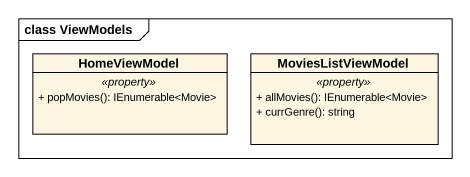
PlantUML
@startuml
mainframe class ViewModels
hide circle
hide empty members
skinparam classAttributeIconSize 0
class HomeViewModel {
  .. <<property>> ..
  + popMovies(): IEnumerable<Movie>
}
class MoviesListViewModel {
  .. <<property>> ..
  + allMovies(): IEnumerable<Movie>
  + currGenre(): string
}
@enduml
